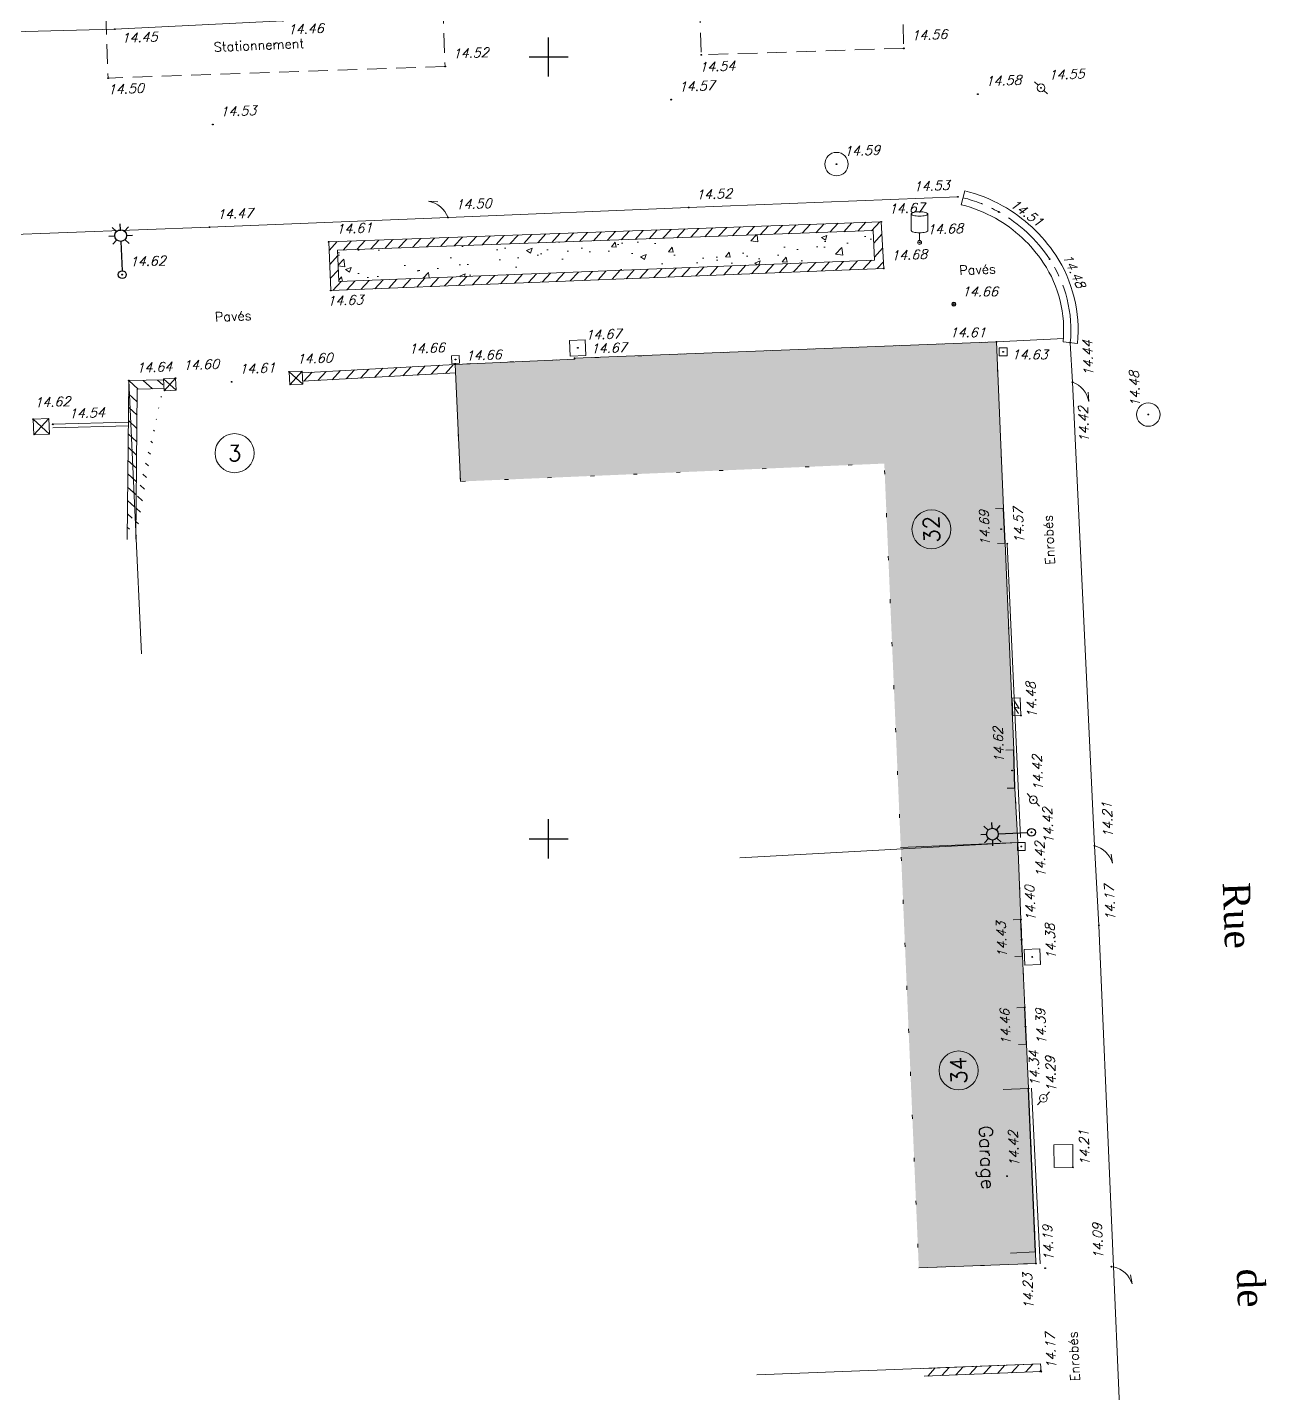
# Model space of a CAD drawing. Header units: metres. Extents: x 1373359 to 1376054, y 5226623 to 5228666.
# Drawn here: x 1375306.66 to 1375338.86, y 5226665.81 to 5226700.76 of the extents above; entities that cross this region are included whole.
import ezdxf
from ezdxf.enums import TextEntityAlignment as Align

# ---------------------------------------------------------------- set-up
doc = ezdxf.new("R2010")
doc.units = ezdxf.units.M
doc.header["$LTSCALE"] = 2
doc.header["$PDMODE"] = 32
doc.header["$PDSIZE"] = 0.02
for name, pattern in [('AXES2', [1.125, 0.75, -0.125, 0.125, -0.125]), ('INTERROMPU2', [0.375, 0.25, -0.125]), ('POINTILLE', [0.25, 0, -0.25])]:
    doc.linetypes.add(name, pattern=pattern)
doc.layers.get('0').update_dxf_attribs({"color": 6})
for name, color, linetype, lineweight in [('ASSEP_P_AFFCAR', 5, 'Continuous', 0), ('ASSEP_P_SENS', 5, 'Continuous', 0), ('ASSEU_P_AFFCAR', 124, 'Continuous', 9), ('ASSEU_P_AFFRON', 124, 'Continuous', 9), ('CAD_L_PARCELLE', 253, 'Continuous', 0), ('EAU_P_BCR', 4, 'Continuous', 9), ('ELEC_P_AFFREC', 1, 'Continuous', 9), ('EV_F_TEXNATSOL', 7, 'Continuous', 0), ('FDP_F_BATI', 7, 'Continuous', 9), ('FDP_F_TBATNOM', 7, 'Continuous', 9), ('FDP_F_TBATNUM', 7, 'Continuous', 9), ('FDP_L_BATI', 7, 'Continuous', 9), ('FDP_L_CLOTLEG', 7, 'Continuous', 9), ('FDP_L_HAIE', 3, 'Continuous', 9), ('FDP_L_MURPLEIN', 7, 'Continuous', 9), ('MOB_P_CORBEIL', 7, 'Continuous', 9), ('MOB_P_JARDINIE', 7, 'Continuous', 9), ('MOB_P_OBSBORNF', 7, 'Continuous', 9), ('SIGH _L_LIGNE', 7, 'INTERROMPU2', 9), ('TEL_P_AFFREC', 6, 'Continuous', 9), ('VOIE_F_TEXNOM', 7, 'Continuous', 0), ('VOIE_L_BORDREV', 252, 'Continuous', 0), ('VOIE_L_BORDURE', 7, 'Continuous', 9)]:
    doc.layers.add(name, color=color, linetype=linetype, lineweight=lineweight)
for name, color, linetype in [('ECLAI_P_SUPPE0', 6, 'Continuous'), ('FDP_P_SEUILPIE', 7, 'Continuous'), ('MEP_F_CARRO', 7, 'Continuous'), ('TopoAlt', 7, 'Continuous'), ('Topojis', 7, 'Continuous')]:
    doc.layers.add(name, color=color, linetype=linetype)
doc.styles.get("Standard").update_dxf_attribs({"font": 'romans.shx'})
doc.styles.add('TNR', font='TIMES.TTF', dxfattribs={"width": 0.999})
pattern_1 = [(47.573795383, (0, 0), (-0.187489304115, 0.171358573881), [])]

# ---------------------------------------------------------------- blocks, each defined once
blk = doc.blocks.new('Tcpoint')
at = {"color": 0}
blk.add_point((0, 0), dxfattribs=at)
at = {"layer": 'TopoAlt'}
blk.add_attdef('ALT', (0.2, 0.2), '', height=0.24, dxfattribs=at)
blk = doc.blocks.new('CB011')
at = {"color": 0, "flags": 128}
blk.add_lwpolyline([(0, 0, 0.263702), (-0.602, 0.237), (-0.374, 0.3)], format="xyb", dxfattribs=at)
blk = doc.blocks.new('u014')
at = {"color": 0}
blk.add_line((0, 0), (0, 0), dxfattribs=at)
blk.add_circle((0, 0), 0.3, dxfattribs=at)
blk = doc.blocks.new('a001')
at = {"color": 0}
for points in [[(0.160355, 0.160355), (0.070711, 0.070711)], [(-0.070711, -0.070711), (-0.160355, -0.160355)]]:
    blk.add_lwpolyline(points, dxfattribs=at)
blk.add_circle((0, 0), 0.1, dxfattribs=at)
blk = doc.blocks.new('CB001')
at = {"color": 0, "linetype": 'Continuous'}
for p, q in [((0, 1), (0, 0)), ((0, 1), (1, 1)), ((1, 1), (1, 0)), ((0, 0), (1, 0))]:
    blk.add_line(p, q, dxfattribs=at)
blk = doc.blocks.new('CB014')
at = {"color": 0}
blk.add_line((0, 0), (0, 0), dxfattribs=at)
blk.add_lwpolyline([(-0.2, -0.2), (-0.2, 0.2), (0.2, 0.2), (0.2, -0.2)], close=True, dxfattribs=at)
blk = doc.blocks.new('CB012')
at = {"color": 0}
blk.add_line((0, 0), (0, 0), dxfattribs=at)
blk.add_lwpolyline([(-0.1, -0.1), (-0.1, 0.1), (0.1, 0.1), (0.1, -0.1)], close=True, dxfattribs=at)
blk = doc.blocks.new('l009')
at = {"color": 0}
for points in [[(-0.212132, 1.212132), (-0.106066, 1.106066)], [(0, 1.15), (0, 1.3)], [(0.212132, 1.212132), (0.106066, 1.106066)], [(-0.3, 1), (-0.15, 1)], [(-0.106066, 0.893934), (-0.212132, 0.787868)], [(0, 0.85), (0, 0.85), (0, 0.1)], [(0.106066, 0.893934), (0.212132, 0.787868)], [(0.15, 1), (0.3, 1)]]:
    blk.add_lwpolyline(points, dxfattribs=at)
for centre, radius in [((0, 1), 0.15), ((0, 0), 0.1)]:
    blk.add_circle(centre, radius, dxfattribs=at)
blk = doc.blocks.new('e020')
at = {"color": 0, "linetype": 'Continuous'}
for p, q in [((0, 0.238611), (0, 0)), ((0.525, 0.238611), (0, 0.238611)), ((0, 0), (0.525, 0)), ((0.525, 0), (0.525, 0.238611))]:
    blk.add_line(p, q, dxfattribs=at)
blk.add_lwpolyline([(0.063739, 0.072973), (0.263674, 0.189273), (0.213166, 0.042878), (0.46514, 0.189449)], dxfattribs=at)
blk.add_solid([(0.408379, 0.188402), (0.46514, 0.189449), (0.43617, 0.140626)], dxfattribs=at)
blk = doc.blocks.new('CB020')
at = {"color": 0}
for p, q in [((-0.212, 0.729), (-0.212, 0.304)), ((0.212, 0.304), (0.212, 0.729)), ((0, 0.248), (0, 0.05))]:
    blk.add_line(p, q, dxfattribs=at)
blk.add_lwpolyline([(-0.212, 0.729, 0.254607), (-0.203, 0.712, 0.078184), (-0.15, 0.688, 0.037786), (-0.087, 0.677, 0.027603), (0, 0.672, 0.027603), (0.087, 0.677, 0.037786), (0.15, 0.688, 0.078184), (0.203, 0.712, 0.254607), (0.212, 0.729, 0.254607), (0.203, 0.745, 0.078184), (0.15, 0.769, 0.037786), (0.087, 0.781, 0.027603), (0, 0.785, 0.027603), (-0.087, 0.781, 0.037786), (-0.15, 0.769, 0.078184), (-0.203, 0.745, 0.254607)], format="xyb", close=True, dxfattribs=at)
blk.add_circle((0, 0), 0.05, dxfattribs=at)
for centre, radius, start, end in [((-0.192, 0.304), 0.0197, 180, 237.1376), ((-0.102, 0.445), 0.187, 237.1376, 255.0197), ((-0.041, 0.673), 0.423, 255.0197, 263.6754), ((0, 1.039), 0.792, 263.6754, 270), ((0, 1.039), 0.792, 270, 276.3246), ((0.041, 0.673), 0.423, 276.3246, 284.9803), ((0.102, 0.445), 0.187, 284.9803, 302.8624), ((0.192, 0.304), 0.0197, 302.8624, 0)]:
    blk.add_arc(centre, radius, start, end, dxfattribs=at)
blk = doc.blocks.new('CB022')
at = {"color": 0}
blk.add_lwpolyline([(0, 0.5, -1.000317), (0, -0.5, -1.000317), (0, 0.5), (0, -0.5)], format="xyb", dxfattribs=at)
blk.add_lwpolyline([(0.5, 0), (-0.5, 0)], dxfattribs=at)

msp = doc.modelspace()

# ---------------------------------------------------------------- hatches: boundary and pattern name
at = {"layer": 'FDP_F_BATI'}
msp.add_hatch(color=9, dxfattribs=at).paths.add_polyline_path([(1375317.743, 5226689.14), (1375317.611, 5226692.137), (1375320.669, 5226692.272), (1375320.668, 5226692.292), (1375331.461, 5226692.714), (1375331.64, 5226688.46), (1375331.685, 5226687.563), (1375331.904, 5226682.276), (1375331.936, 5226681.299), (1375332.007, 5226679.902), (1375332.09, 5226677.938), (1375332.13, 5226677.001), (1375332.185, 5226675.688), (1375332.23, 5226674.75), (1375332.281, 5226673.613), (1375332.463, 5226669.431), (1375332.473, 5226669.135), (1375329.475, 5226669.027), (1375328.592, 5226689.599)])
at = {"layer": 'FDP_L_HAIE'}
h = msp.add_hatch(dxfattribs=at)
h.set_pattern_fill('AR-CONC', color=256, scale=0.008, style=0)
h.set_pattern_definition([(50, (1375314.603, 5226694.2539), (1.45748, -0.12751), [0.1524, -1.6764]), (355, (1375314.603, 5226694.254), (-0.28194, 1.52845), [0.12192, -1.34112]), (100.451, (1375314.7244, 5226694.2433), (1.17554, 1.40093), [0.12952, -1.42472]), (46.184, (1375314.603, 5226694.6603), (2.16863, -0.33634), [0.2286, -2.5146]), (96.636, (1375314.7837, 5226694.6323), (1.89923, 1.9794), [0.19428, -2.13708]), (351.184, (1375314.603, 5226694.6603), (1.89924, 1.9794), [0.18288, -2.01168]), (21, (1375314.8061, 5226694.5587), (1.21292, -0.81812), [0.1524, -1.6764]), (326, (1375314.8061, 5226694.5587), (0.49442, 1.4735), [0.12192, -1.34112]), (71.451, (1375314.9072, 5226694.4906), (1.70733, 0.65538), [0.12952, -1.42472]), (37.5, (1375314.60295, 5226694.25394), (0.024709, 0.67644), [0, -1.324864, 0, -1.36144, 0, -1.3462]), (7.5, (1375314.60295, 5226694.25394), (0.534557, 0.801445), [0, -0.776224, 0, -1.294384, 0, -0.51308]), (327.5, (1375314.1498, 5226694.25394), (1.084725, -0.04583), [0, -0.508, 0, -1.58496, 0, -2.10312]), (317.5, (1375313.9466, 5226694.2539), (1.185033, 0.20341), [0, -0.6604, 0, -1.052576, 0, -1.49352])])
h.paths.add_polyline_path([(1375328.344, 5226694.803), (1375328.304, 5226695.557), (1375314.603, 5226695.057), (1375314.637, 5226694.254)])
at = {"layer": 'FDP_L_MURPLEIN'}
h = msp.add_hatch(dxfattribs=at)
h.set_pattern_fill('ANSI31', color=256, scale=0.08, style=0)
h.set_pattern_definition(pattern_1)
h.paths.add_polyline_path([(1375317.611, 5226692.137), (1375313.693, 5226691.923), (1375313.705, 5226691.703), (1375317.621, 5226691.918)])
h = msp.add_hatch(dxfattribs=at)
h.set_pattern_fill('ANSI31', color=256, scale=0.08, angle=90, style=0)
h.set_pattern_definition([(137.573795383, (0, 0), (-0.171358573881, -0.187489304115), [])])
edge = h.paths.add_edge_path()
edge.add_line((1375309.435, 5226687.662), (1375309.475, 5226691.504))
edge.add_line((1375309.475, 5226691.504), (1375310.151, 5226691.517))
edge.add_line((1375309.215, 5226687.656), (1375309.257, 5226691.72))
edge.add_line((1375309.257, 5226691.72), (1375310.147, 5226691.737))
h = msp.add_hatch(dxfattribs=at)
h.set_pattern_fill('ANSI31', color=256, scale=0.08, style=0)
h.set_pattern_definition(pattern_1)
edge = h.paths.add_edge_path()
edge.add_line((1375329.612, 5226666.253), (1375332.61, 5226666.37))
edge.add_line((1375332.61, 5226666.37), (1375332.593, 5226666.57))
edge.add_line((1375332.593, 5226666.57), (1375329.596, 5226666.453))
at = {"layer": 'MOB_P_JARDINIE'}
h = msp.add_hatch(dxfattribs=at)
h.set_pattern_fill('ANSI31', color=256, scale=0.08, style=0)
h.set_pattern_definition(pattern_1)
h.paths.add_polyline_path([(1375328.304, 5226695.557), (1375328.344, 5226694.803), (1375314.637, 5226694.254), (1375314.603, 5226695.057)], flags=16)
h.paths.add_polyline_path([(1375328.513, 5226695.785), (1375328.576, 5226694.592), (1375314.427, 5226694.025), (1375314.374, 5226695.269)])

# ---------------------------------------------------------------- linework, layer by layer
at = {"layer": 'CAD_L_PARCELLE', "flags": 128}
for points in [[(1375309.257, 5226691.72), (1375309.581, 5226684.728)], [(1375332.007, 5226679.902), (1375324.894, 5226679.512)], [(1375332.593, 5226666.57), (1375325.332, 5226666.291)]]:
    msp.add_lwpolyline(points, dxfattribs=at)
at = {"layer": 'FDP_F_BATI', "color": 255, "linetype": 'POINTILLE', "ltscale": 2, "flags": 128}
msp.add_lwpolyline([(1375317.743, 5226689.14), (1375317.611, 5226692.137), (1375320.669, 5226692.272), (1375320.668, 5226692.292), (1375331.461, 5226692.714), (1375331.64, 5226688.46), (1375331.685, 5226687.563), (1375331.904, 5226682.276), (1375331.936, 5226681.299), (1375332.007, 5226679.902), (1375332.09, 5226677.938), (1375332.13, 5226677.001), (1375332.185, 5226675.688), (1375332.23, 5226674.75), (1375332.281, 5226673.613), (1375332.463, 5226669.431), (1375332.473, 5226669.135), (1375329.475, 5226669.027), (1375328.592, 5226689.599)], close=True, dxfattribs=at)
at = {"layer": 'FDP_F_TBATNUM'}
for centre in [(1375311.965, 5226689.865), (1375329.799, 5226687.917), (1375330.494, 5226674.074)]:
    msp.add_circle(centre, 0.499, dxfattribs=at)
at = {"layer": 'FDP_L_BATI'}
for points in [[(1375331.44, 5226688.45), (1375331.64, 5226688.46), (1375331.461, 5226692.714), (1375320.668, 5226692.292), (1375320.669, 5226692.272), (1375317.611, 5226692.137), (1375317.743, 5226689.14)], [(1375331.704, 5226682.269), (1375331.904, 5226682.276), (1375331.685, 5226687.563), (1375331.486, 5226687.553)], [(1375332.007, 5226679.902), (1375331.936, 5226681.299), (1375331.736, 5226681.293)], [(1375331.89, 5226677.929), (1375332.09, 5226677.938), (1375332.007, 5226679.902), (1375329.01, 5226679.775)], [(1375331.985, 5226675.678), (1375332.185, 5226675.688), (1375332.13, 5226677.001), (1375331.93, 5226676.993)], [(1375331.637, 5226673.585), (1375332.281, 5226673.613), (1375332.23, 5226674.75), (1375332.03, 5226674.741)], [(1375329.475, 5226669.027), (1375332.473, 5226669.135), (1375332.463, 5226669.431), (1375331.819, 5226669.403)]]:
    msp.add_lwpolyline(points, dxfattribs=at)
at = {"layer": 'FDP_L_CLOTLEG', "flags": 128}
for points in [[(1375307.313, 5226690.604), (1375309.246, 5226690.656)], [(1375307.315, 5226690.515), (1375309.248, 5226690.566)]]:
    msp.add_lwpolyline(points, dxfattribs=at)
at = {"layer": 'FDP_L_MURPLEIN'}
for p, q in [((1375310.454, 5226691.784), (1375310.145, 5226691.767)), ((1375310.162, 5226691.458), (1375310.145, 5226691.767)), ((1375310.145, 5226691.767), (1375310.472, 5226691.475)), ((1375310.162, 5226691.458), (1375310.454, 5226691.784)), ((1375310.454, 5226691.784), (1375310.472, 5226691.475)), ((1375313.691, 5226691.963), (1375313.362, 5226691.945)), ((1375313.38, 5226691.615), (1375313.362, 5226691.945)), ((1375313.362, 5226691.945), (1375313.709, 5226691.634)), ((1375313.38, 5226691.615), (1375313.691, 5226691.963)), ((1375313.691, 5226691.963), (1375313.709, 5226691.634)), ((1375310.472, 5226691.475), (1375310.162, 5226691.458)), ((1375313.709, 5226691.634), (1375313.38, 5226691.615)), ((1375307.212, 5226690.75), (1375306.812, 5226690.737)), ((1375306.825, 5226690.337), (1375306.812, 5226690.737)), ((1375306.812, 5226690.737), (1375307.225, 5226690.351)), ((1375306.825, 5226690.337), (1375307.212, 5226690.75)), ((1375307.212, 5226690.75), (1375307.225, 5226690.351)), ((1375307.225, 5226690.351), (1375306.825, 5226690.337))]:
    msp.add_line(p, q, dxfattribs=at)
at = {"layer": 'FDP_L_MURPLEIN', "flags": 128}
msp.add_lwpolyline([(1375317.611, 5226692.137), (1375313.693, 5226691.923)], dxfattribs=at)
at = {"layer": 'FDP_L_MURPLEIN'}
for points in [[(1375317.623, 5226691.918), (1375313.705, 5226691.703)], [(1375309.215, 5226687.656), (1375309.257, 5226691.72), (1375310.147, 5226691.737)], [(1375309.435, 5226687.662), (1375309.475, 5226691.504), (1375310.151, 5226691.517)], [(1375329.612, 5226666.253), (1375332.61, 5226666.37), (1375332.593, 5226666.57), (1375329.596, 5226666.453)]]:
    msp.add_lwpolyline(points, dxfattribs=at)
at = {"layer": 'FDP_P_SEUILPIE', "flags": 128}
for points in [[(1375331.685, 5226687.563), (1375331.64, 5226688.46)], [(1375331.936, 5226681.299), (1375331.904, 5226682.276)], [(1375332.13, 5226677.001), (1375332.09, 5226677.938)], [(1375332.23, 5226674.75), (1375332.185, 5226675.688)], [(1375332.463, 5226669.431), (1375332.281, 5226673.613)]]:
    msp.add_lwpolyline(points, dxfattribs=at)
at = {"layer": 'MEP_F_CARRO'}
for p, q in [((1375320, 5226699.5), (1375320, 5226700.5)), ((1375319.5, 5226700), (1375320.5, 5226700)), ((1375320, 5226679.5), (1375320, 5226680.5)), ((1375319.5, 5226680), (1375320.5, 5226680))]:
    msp.add_line(p, q, dxfattribs=at)
at = {"layer": 'MOB_P_JARDINIE', "flags": 128}
for points in [[(1375328.513, 5226695.785), (1375328.576, 5226694.592), (1375314.427, 5226694.025), (1375314.374, 5226695.269)], [(1375328.304, 5226695.557), (1375328.344, 5226694.803), (1375314.637, 5226694.254), (1375314.603, 5226695.057)]]:
    msp.add_lwpolyline(points, close=True, dxfattribs=at)
at = {"layer": 'SIGH _L_LIGNE', "flags": 128}
for points in [[(1375329.091, 5226700.22), (1375323.909, 5226700.055), (1375323.849, 5226701.927), (1375329.031, 5226702.092)], [(1375317.353, 5226699.757), (1375308.728, 5226699.459), (1375308.661, 5226701.378), (1375317.287, 5226701.675)]]:
    msp.add_lwpolyline(points, close=True, dxfattribs=at)
at = {"layer": 'VOIE_L_BORDREV', "flags": 128}
for points in [[(1375333.184, 5226692.795), (1375331.461, 5226692.714)], [(1375332.081, 5226680.03), (1375331.74, 5226687.55)], [(1375332.577, 5226669.128), (1375332.356, 5226673.618)]]:
    msp.add_lwpolyline(points, dxfattribs=at)
at = {"layer": 'VOIE_L_BORDURE'}
msp.add_lwpolyline([(1375288.887, 5226699.974), (1375299.205, 5226700.422), (1375303.33, 5226700.565), (1375308.899, 5226700.713), (1375313.201, 5226700.922), (1375323.053, 5226701.404), (1375330.989, 5226701.645), (1375338.981, 5226702.011), (1375351.783, 5226702.548), (1375363.05, 5226703.048), (1375374.991, 5226703.526), (1375382.351, 5226703.817)], dxfattribs=at)
at = {"layer": 'VOIE_L_BORDURE', "flags": 128}
msp.add_lwpolyline([(1375289.008, 5226694.745), (1375299.126, 5226695.161), (1375302.229, 5226695.307), (1375311.323, 5226695.645), (1375317.427, 5226695.895), (1375323.584, 5226696.147), (1375330.475, 5226696.423)], dxfattribs=at)
msp.add_lwpolyline([(1375330.561, 5226696.219, -0.066425), (1375331.435, 5226695.873, -0.120191), (1375332.669, 5226694.727, -0.171998), (1375333.167, 5226692.709), (1375333.535, 5226692.673, 0.171998), (1375332.978, 5226694.93, 0.120191), (1375331.616, 5226696.196, 0.066425), (1375330.65, 5226696.578)], format="xyb", close=True, dxfattribs=at)
at = {"layer": 'VOIE_L_BORDURE', "linetype": 'AXES2', "flags": 128}
msp.add_lwpolyline([(1375333.351, 5226692.691, 0.171998), (1375332.823, 5226694.828, 0.120191), (1375331.525, 5226696.035, 0.066425), (1375330.606, 5226696.399)], format="xyb", dxfattribs=at)
at = {"layer": 'VOIE_L_BORDURE', "flags": 128}
msp.add_lwpolyline([(1375335.283, 5226629.518, 0.046536), (1375336.681, 5226631.649, 0.057282), (1375337.54, 5226633.69, 0.096192), (1375337.844, 5226635.636), (1375335.964, 5226636.838), (1375335.919, 5226637.253), (1375335.669, 5226643.343), (1375335.365, 5226649.722), (1375334.742, 5226663.692), (1375334.681, 5226663.901), (1375334.086, 5226677.786), (1375333.967, 5226679.824), (1375333.408, 5226691.684), (1375333.351, 5226692.691)], format="xyb", dxfattribs=at)

# ---------------------------------------------------------------- block references
at = {"layer": 'ASSEP_P_AFFCAR', "yscale": -1}
for p in [(1375331.635, 5226692.458), (1375332.098, 5226679.802)]:
    msp.add_blockref('CB012', p, dxfattribs=at)
at = {"layer": 'ASSEP_P_AFFCAR', "yscale": -0.9999999999977532, "rotation": 2.30462397090405}
msp.add_blockref('CB012', (1375317.62, 5226692.262), dxfattribs=at)
at = {"layer": 'ASSEP_P_SENS', "xscale": -1, "yscale": -0.9999999991214727, "rotation": 161.6818457446969}
msp.add_blockref('CB011', (1375317.427, 5226695.895), dxfattribs=at)
at = {"layer": 'ASSEP_P_SENS'}
for p, yscale, rotation in [((1375333.408, 5226691.684), -1.000000000180232, 108.4537308523441), ((1375333.967, 5226679.824), -0.9999999999926924, 114.5797794140437), ((1375334.46, 5226669.054), -0.9999999999523705, 115.6479494020419)]:
    msp.add_blockref('CB011', p, dxfattribs=dict(at, yscale=yscale, rotation=rotation))
at = {"layer": 'ASSEU_P_AFFCAR'}
for p, yscale, rotation in [((1375320.747, 5226692.558), -0.9999999999977532, 2.30462397090405), ((1375332.38, 5226676.977), -0.999999999965183, 92.66050763526754)]:
    msp.add_blockref('CB014', p, dxfattribs=dict(at, yscale=yscale, rotation=rotation))
at = {"layer": 'ASSEU_P_AFFRON', "yscale": -1}
for p in [(1375327.369, 5226697.259), (1375335.348, 5226690.852)]:
    msp.add_blockref('u014', p, dxfattribs=at)
at = {"layer": 'EAU_P_BCR'}
for p, yscale, rotation in [((1375332.601, 5226699.21), -0.9999999999977532, 2.30462397090405), ((1375332.663, 5226673.361), -0.999999999965183, 92.66050763526754)]:
    msp.add_blockref('a001', p, dxfattribs=dict(at, yscale=yscale, rotation=rotation))
at = {"layer": 'EAU_P_BCR', "yscale": -1}
msp.add_blockref('a001', (1375332.405, 5226680.997), dxfattribs=at)
at = {"layer": 'ECLAI_P_SUPPE0'}
for p, rotation in [((1375309.09, 5226694.432), 2.30462397090405), ((1375332.358, 5226680.166), 92.66050763526754)]:
    msp.add_blockref('l009', p, dxfattribs=dict(at, rotation=rotation))
at = {"layer": 'ELEC_P_AFFREC', "xscale": 0.8638056299391298, "yscale": 0.863805630011484, "zscale": 0.8638056299690788, "rotation": 92.50583740120194}
msp.add_blockref('e020', (1375332.089, 5226683.155), dxfattribs=at)
at = {"layer": 'MOB_P_CORBEIL'}
msp.add_blockref('CB020', (1375329.494, 5226695.255), dxfattribs=at)
at = {"layer": 'MOB_P_OBSBORNF', "xscale": 0.1, "yscale": -0.1}
msp.add_blockref('CB022', (1375330.373, 5226693.679), dxfattribs=at)
at = {"layer": 'TEL_P_AFFREC', "xscale": 0.583527771804527, "yscale": 0.484927327296126, "rotation": 90.74570025675828}
msp.add_blockref('CB001', (1375333.42, 5226671.597), dxfattribs=at)
at = {"layer": 'Topojis'}
ref = msp.add_blockref('Tcpoint', (1375313.201, 5226700.922), dxfattribs=dict(at, rotation=2.30462397090405))
ref.add_attrib('ALT', '14.46', (1375313.323, 5226700.581), dxfattribs={"layer": 'TopoAlt', "height": 0.24, "rotation": 2.3046, "oblique": 18})
ref = msp.add_blockref('Tcpoint', (1375308.899, 5226700.713), dxfattribs=dict(at, rotation=2.30462397090405))
ref.add_attrib('ALT', '14.45', (1375309.069, 5226700.362), dxfattribs={"layer": 'TopoAlt', "height": 0.24, "rotation": 2.3046, "oblique": 18})
ref = msp.add_blockref('Tcpoint', (1375329.091, 5226700.22), dxfattribs=dict(at, rotation=2.30462397090405))
ref.add_attrib('ALT', '14.56', (1375329.282, 5226700.428), dxfattribs={"layer": 'TopoAlt', "height": 0.24, "rotation": 2.3046, "oblique": 18})
ref = msp.add_blockref('Tcpoint', (1375317.353, 5226699.757), dxfattribs=dict(at, rotation=2.30462397090405))
ref.add_attrib('ALT', '14.52', (1375317.545, 5226699.964), dxfattribs={"layer": 'TopoAlt', "height": 0.24, "rotation": 2.3046, "oblique": 18})
ref = msp.add_blockref('Tcpoint', (1375323.909, 5226700.055), dxfattribs=dict(at, rotation=2.30462397090405))
ref.add_attrib('ALT', '14.54', (1375323.855, 5226699.621), dxfattribs={"layer": 'TopoAlt', "height": 0.24, "rotation": 2.3046, "oblique": 18})
ref = msp.add_blockref('Tcpoint', (1375308.728, 5226699.459), dxfattribs=dict(at, rotation=2.30462397090405))
ref.add_attrib('ALT', '14.50', (1375308.72, 5226699.047), dxfattribs={"layer": 'TopoAlt', "height": 0.24, "rotation": 2.3046, "oblique": 18})
ref = msp.add_blockref('Tcpoint', (1375330.988, 5226699.05), dxfattribs=dict(at, rotation=2.30462397090405))
ref.add_attrib('ALT', '14.58', (1375331.18, 5226699.258), dxfattribs={"layer": 'TopoAlt', "height": 0.24, "rotation": 2.3046, "oblique": 18})
ref = msp.add_blockref('Tcpoint', (1375332.601, 5226699.21), dxfattribs=dict(at, rotation=2.30462397090405))
ref.add_attrib('ALT', '14.55', (1375332.793, 5226699.417), dxfattribs={"layer": 'TopoAlt', "height": 0.24, "rotation": 2.3046, "oblique": 18})
ref = msp.add_blockref('Tcpoint', (1375323.139, 5226698.908), dxfattribs=dict(at, rotation=2.30462397090405))
ref.add_attrib('ALT', '14.57', (1375323.33, 5226699.116), dxfattribs={"layer": 'TopoAlt', "height": 0.24, "rotation": 2.3046, "oblique": 18})
ref = msp.add_blockref('Tcpoint', (1375311.406, 5226698.271), dxfattribs=dict(at, rotation=2.30462397090405))
ref.add_attrib('ALT', '14.53', (1375311.598, 5226698.479), dxfattribs={"layer": 'TopoAlt', "height": 0.24, "rotation": 2.3046, "oblique": 18})
ref = msp.add_blockref('Tcpoint', (1375327.369, 5226697.259), dxfattribs=dict(at, rotation=2.30462397090405))
ref.add_attrib('ALT', '14.59', (1375327.561, 5226697.467), dxfattribs={"layer": 'TopoAlt', "height": 0.24, "rotation": 2.3046, "oblique": 18})
ref = msp.add_blockref('Tcpoint', (1375330.475, 5226696.423), dxfattribs=dict(at, rotation=2.298528305285155))
ref.add_attrib('ALT', '14.53', (1375329.341, 5226696.566), dxfattribs={"layer": 'TopoAlt', "height": 0.24, "rotation": 2.2985, "oblique": 18})
ref = msp.add_blockref('Tcpoint', (1375317.427, 5226695.895), dxfattribs=dict(at, rotation=2.30462397090405))
ref.add_attrib('ALT', '14.50', (1375317.619, 5226696.103), dxfattribs={"layer": 'TopoAlt', "height": 0.24, "rotation": 2.3046, "oblique": 18})
ref = msp.add_blockref('Tcpoint', (1375323.584, 5226696.147), dxfattribs=dict(at, rotation=2.30462397090405))
ref.add_attrib('ALT', '14.52', (1375323.775, 5226696.355), dxfattribs={"layer": 'TopoAlt', "height": 0.24, "rotation": 2.3046, "oblique": 18})
ref = msp.add_blockref('Tcpoint', (1375311.323, 5226695.645), dxfattribs=dict(at, rotation=2.262450134429267))
ref.add_attrib('ALT', '14.47', (1375311.515, 5226695.852), dxfattribs={"layer": 'TopoAlt', "height": 0.24, "rotation": 2.2625, "oblique": 18})
ref = msp.add_blockref('Tcpoint', (1375328.513, 5226695.785), dxfattribs=dict(at, rotation=2.298528305285155))
ref.add_attrib('ALT', '14.67', (1375328.705, 5226695.993), dxfattribs={"layer": 'TopoAlt', "height": 0.24, "rotation": 2.2985, "oblique": 18})
ref = msp.add_blockref('Tcpoint', (1375331.525, 5226696.035), dxfattribs=dict(at, rotation=323.946483210406))
ref.add_attrib('ALT', '14.51', (1375331.787, 5226696.192), dxfattribs={"layer": 'TopoAlt', "height": 0.24, "rotation": 323.9465, "oblique": 18})
ref = msp.add_blockref('Tcpoint', (1375314.374, 5226695.269), dxfattribs=dict(at, rotation=2.30462397090405))
ref.add_attrib('ALT', '14.61', (1375314.566, 5226695.477), dxfattribs={"layer": 'TopoAlt', "height": 0.24, "rotation": 2.3046, "oblique": 18})
ref = msp.add_blockref('Tcpoint', (1375329.494, 5226695.255), dxfattribs=dict(at, rotation=2.298528305285155))
ref.add_attrib('ALT', '14.68', (1375329.686, 5226695.463), dxfattribs={"layer": 'TopoAlt', "height": 0.24, "rotation": 2.2985, "oblique": 18})
ref = msp.add_blockref('Tcpoint', (1375309.09, 5226694.432), dxfattribs=dict(at, rotation=2.262450134429267))
ref.add_attrib('ALT', '14.62', (1375309.282, 5226694.64), dxfattribs={"layer": 'TopoAlt', "height": 0.24, "rotation": 2.2625, "oblique": 18})
ref = msp.add_blockref('Tcpoint', (1375328.576, 5226694.592), dxfattribs=dict(at, rotation=2.298528305285155))
ref.add_attrib('ALT', '14.68', (1375328.768, 5226694.8), dxfattribs={"layer": 'TopoAlt', "height": 0.24, "rotation": 2.2985, "oblique": 18})
ref = msp.add_blockref('Tcpoint', (1375332.823, 5226694.828), dxfattribs=dict(at, rotation=294.881402474891))
ref.add_attrib('ALT', '14.48', (1375333.143, 5226694.904), dxfattribs={"layer": 'TopoAlt', "height": 0.24, "rotation": 294.8814, "oblique": 18})
ref = msp.add_blockref('Tcpoint', (1375314.427, 5226694.025), dxfattribs=dict(at, rotation=2.30462397090405))
ref.add_attrib('ALT', '14.63', (1375314.336, 5226693.637), dxfattribs={"layer": 'TopoAlt', "height": 0.24, "rotation": 2.3046, "oblique": 18})
ref = msp.add_blockref('Tcpoint', (1375330.373, 5226693.679), dxfattribs=at)
ref.add_attrib('ALT', '14.66', (1375330.573, 5226693.879), dxfattribs={"layer": 'TopoAlt', "height": 0.24, "oblique": 18})
ref = msp.add_blockref('Tcpoint', (1375320.747, 5226692.558), dxfattribs=dict(at, rotation=2.30462397090405))
ref.add_attrib('ALT', '14.67', (1375320.939, 5226692.766), dxfattribs={"layer": 'TopoAlt', "height": 0.24, "rotation": 2.3046, "oblique": 18})
ref = msp.add_blockref('Tcpoint', (1375331.461, 5226692.714), dxfattribs=at)
ref.add_attrib('ALT', '14.61', (1375330.26, 5226692.835), dxfattribs={"layer": 'TopoAlt', "height": 0.24, "oblique": 18})
ref = msp.add_blockref('Tcpoint', (1375317.62, 5226692.262), dxfattribs=dict(at, rotation=2.30462397090405))
ref.add_attrib('ALT', '14.66', (1375316.423, 5226692.413), dxfattribs={"layer": 'TopoAlt', "height": 0.24, "rotation": 2.3046, "oblique": 18})
ref = msp.add_blockref('Tcpoint', (1375317.611, 5226692.137), dxfattribs=dict(at, rotation=2.30462397090405))
ref.add_attrib('ALT', '14.66', (1375317.877, 5226692.235), dxfattribs={"layer": 'TopoAlt', "height": 0.24, "rotation": 2.3046, "oblique": 18})
ref = msp.add_blockref('Tcpoint', (1375320.668, 5226692.292), dxfattribs=dict(at, rotation=2.30462397090405))
ref.add_attrib('ALT', '14.67', (1375321.079, 5226692.416), dxfattribs={"layer": 'TopoAlt', "height": 0.24, "rotation": 2.3046, "oblique": 18})
ref = msp.add_blockref('Tcpoint', (1375331.635, 5226692.458), dxfattribs=at)
ref.add_attrib('ALT', '14.63', (1375331.845, 5226692.266), dxfattribs={"layer": 'TopoAlt', "height": 0.24, "oblique": 18})
ref = msp.add_blockref('Tcpoint', (1375333.351, 5226692.691), dxfattribs=dict(at, rotation=92.45557541166842))
ref.add_attrib('ALT', '14.44', (1375333.945, 5226691.831), dxfattribs={"layer": 'TopoAlt', "height": 0.24, "rotation": 92.4556, "oblique": 18})
ref = msp.add_blockref('Tcpoint', (1375309.257, 5226691.72), dxfattribs=dict(at, rotation=2.262450134429267))
ref.add_attrib('ALT', '14.64', (1375309.449, 5226691.928), dxfattribs={"layer": 'TopoAlt', "height": 0.24, "rotation": 2.2625, "oblique": 18})
ref = msp.add_blockref('Tcpoint', (1375310.454, 5226691.784), dxfattribs=dict(at, rotation=2.262450134429267))
ref.add_attrib('ALT', '14.60', (1375310.646, 5226691.992), dxfattribs={"layer": 'TopoAlt', "height": 0.24, "rotation": 2.2625, "oblique": 18})
ref = msp.add_blockref('Tcpoint', (1375311.89, 5226691.689), dxfattribs=dict(at, rotation=2.262450134429267))
ref.add_attrib('ALT', '14.61', (1375312.082, 5226691.896), dxfattribs={"layer": 'TopoAlt', "height": 0.24, "rotation": 2.2625, "oblique": 18})
ref = msp.add_blockref('Tcpoint', (1375313.362, 5226691.945), dxfattribs=dict(at, rotation=2.262450134429267))
ref.add_attrib('ALT', '14.60', (1375313.554, 5226692.153), dxfattribs={"layer": 'TopoAlt', "height": 0.24, "rotation": 2.2625, "oblique": 18})
ref = msp.add_blockref('Tcpoint', (1375335.348, 5226690.852), dxfattribs=dict(at, rotation=92.45557541166842))
ref.add_attrib('ALT', '14.48', (1375335.14, 5226691.044), dxfattribs={"layer": 'TopoAlt', "height": 0.24, "rotation": 92.4556, "oblique": 18})
ref = msp.add_blockref('Tcpoint', (1375333.408, 5226691.684), dxfattribs=dict(at, rotation=92.45557541166842))
ref.add_attrib('ALT', '14.42', (1375333.835, 5226690.136), dxfattribs={"layer": 'TopoAlt', "height": 0.24, "rotation": 92.4556, "oblique": 18})
ref = msp.add_blockref('Tcpoint', (1375306.812, 5226690.737), dxfattribs=dict(at, rotation=2.262450134429267))
ref.add_attrib('ALT', '14.62', (1375306.84, 5226691.04), dxfattribs={"layer": 'TopoAlt', "height": 0.24, "rotation": 2.2625, "oblique": 18})
ref = msp.add_blockref('Tcpoint', (1375307.313, 5226690.604), dxfattribs=dict(at, rotation=2.262450134429267))
ref.add_attrib('ALT', '14.54', (1375307.722, 5226690.755), dxfattribs={"layer": 'TopoAlt', "height": 0.24, "rotation": 2.2625, "oblique": 18})
ref = msp.add_blockref('Tcpoint', (1375331.582, 5226687.921), dxfattribs=dict(at, rotation=92.66050763526754))
ref.add_attrib('ALT', '14.69', (1375331.3, 5226687.486), dxfattribs={"layer": 'TopoAlt', "height": 0.24, "rotation": 92.6605, "oblique": 18})
ref = msp.add_blockref('Tcpoint', (1375331.74, 5226687.55), dxfattribs=dict(at, rotation=92.66050763526754))
ref.add_attrib('ALT', '14.57', (1375332.173, 5226687.55), dxfattribs={"layer": 'TopoAlt', "height": 0.24, "rotation": 92.6605, "oblique": 18})
ref = msp.add_blockref('Tcpoint', (1375332.089, 5226683.155), dxfattribs=dict(at, rotation=92.66050763526754))
ref.add_attrib('ALT', '14.48', (1375332.497, 5226683.088), dxfattribs={"layer": 'TopoAlt', "height": 0.24, "rotation": 92.6605, "oblique": 18})
ref = msp.add_blockref('Tcpoint', (1375331.865, 5226681.748), dxfattribs=dict(at, rotation=92.66050763526754))
ref.add_attrib('ALT', '14.62', (1375331.656, 5226681.938), dxfattribs={"layer": 'TopoAlt', "height": 0.24, "rotation": 92.6605, "oblique": 18})
ref = msp.add_blockref('Tcpoint', (1375332.405, 5226680.997), dxfattribs=dict(at, rotation=92.66050763526754))
ref.add_attrib('ALT', '14.42', (1375332.657, 5226681.224), dxfattribs={"layer": 'TopoAlt', "height": 0.24, "rotation": 92.6605, "oblique": 18})
ref = msp.add_blockref('Tcpoint', (1375333.967, 5226679.824), dxfattribs=dict(at, rotation=92.66050763526754))
ref.add_attrib('ALT', '14.21', (1375334.445, 5226680.021), dxfattribs={"layer": 'TopoAlt', "height": 0.24, "rotation": 92.6605, "oblique": 18})
ref = msp.add_blockref('Tcpoint', (1375332.358, 5226680.166), dxfattribs=dict(at, rotation=92.66050763526754))
ref.add_attrib('ALT', '14.42', (1375332.925, 5226679.877), dxfattribs={"layer": 'TopoAlt', "height": 0.24, "rotation": 92.6605, "oblique": 18})
ref = msp.add_blockref('Tcpoint', (1375332.098, 5226679.802), dxfattribs=dict(at, rotation=92.66050763526754))
ref.add_attrib('ALT', '14.42', (1375332.724, 5226679.009), dxfattribs={"layer": 'TopoAlt', "height": 0.24, "rotation": 92.6605, "oblique": 18})
ref = msp.add_blockref('Tcpoint', (1375332.09, 5226677.938), dxfattribs=dict(at, rotation=92.66050763526754))
ref.add_attrib('ALT', '14.40', (1375332.468, 5226677.886), dxfattribs={"layer": 'TopoAlt', "height": 0.24, "rotation": 92.6605, "oblique": 18})
ref = msp.add_blockref('Tcpoint', (1375334.086, 5226677.786), dxfattribs=dict(at, rotation=92.66050763526754))
ref.add_attrib('ALT', '14.17', (1375334.505, 5226677.897), dxfattribs={"layer": 'TopoAlt', "height": 0.24, "rotation": 92.6605, "oblique": 18})
ref = msp.add_blockref('Tcpoint', (1375332.101, 5226677.414), dxfattribs=dict(at, rotation=92.66050763526754))
ref.add_attrib('ALT', '14.43', (1375331.736, 5226676.957), dxfattribs={"layer": 'TopoAlt', "height": 0.24, "rotation": 92.6605, "oblique": 18})
ref = msp.add_blockref('Tcpoint', (1375332.38, 5226676.977), dxfattribs=dict(at, rotation=92.66050763526754))
ref.add_attrib('ALT', '14.38', (1375332.988, 5226676.908), dxfattribs={"layer": 'TopoAlt', "height": 0.24, "rotation": 92.6605, "oblique": 18})
ref = msp.add_blockref('Tcpoint', (1375332.185, 5226675.688), dxfattribs=dict(at, rotation=92.66050763526754))
ref.add_attrib('ALT', '14.39', (1375332.743, 5226674.735), dxfattribs={"layer": 'TopoAlt', "height": 0.24, "rotation": 92.6605, "oblique": 18})
ref = msp.add_blockref('Tcpoint', (1375332.208, 5226675.194), dxfattribs=dict(at, rotation=92.66050763526754))
ref.add_attrib('ALT', '14.46', (1375331.83, 5226674.723), dxfattribs={"layer": 'TopoAlt', "height": 0.24, "rotation": 92.6605, "oblique": 18})
ref = msp.add_blockref('Tcpoint', (1375332.281, 5226673.613), dxfattribs=dict(at, rotation=92.66050763526754))
ref.add_attrib('ALT', '14.34', (1375332.573, 5226673.661), dxfattribs={"layer": 'TopoAlt', "height": 0.24, "rotation": 92.6605, "oblique": 18})
ref = msp.add_blockref('Tcpoint', (1375332.663, 5226673.361), dxfattribs=dict(at, rotation=92.66050763526754))
ref.add_attrib('ALT', '14.29', (1375332.994, 5226673.518), dxfattribs={"layer": 'TopoAlt', "height": 0.24, "rotation": 92.6605, "oblique": 18})
ref = msp.add_blockref('Tcpoint', (1375331.733, 5226671.371), dxfattribs=dict(at, rotation=92.66050763526754))
ref.add_attrib('ALT', '14.42', (1375332.046, 5226671.609), dxfattribs={"layer": 'TopoAlt', "height": 0.24, "rotation": 92.6605, "oblique": 18})
ref = msp.add_blockref('Tcpoint', (1375333.42, 5226671.597), dxfattribs=dict(at, rotation=92.66050763526754))
ref.add_attrib('ALT', '14.21', (1375333.852, 5226671.634), dxfattribs={"layer": 'TopoAlt', "height": 0.24, "rotation": 92.6605, "oblique": 18})
ref = msp.add_blockref('Tcpoint', (1375332.706, 5226669.018), dxfattribs=dict(at, rotation=92.66050763526754))
ref.add_attrib('ALT', '14.19', (1375332.925, 5226669.198), dxfattribs={"layer": 'TopoAlt', "height": 0.24, "rotation": 92.6605, "oblique": 18})
ref = msp.add_blockref('Tcpoint', (1375334.407, 5226669.054), dxfattribs=dict(at, rotation=92.66050763526754))
ref.add_attrib('ALT', '14.09', (1375334.198, 5226669.245), dxfattribs={"layer": 'TopoAlt', "height": 0.24, "rotation": 92.6605, "oblique": 18})
ref = msp.add_blockref('Tcpoint', (1375332.473, 5226669.135), dxfattribs=dict(at, rotation=92.66050763526754))
ref.add_attrib('ALT', '14.23', (1375332.413, 5226667.962), dxfattribs={"layer": 'TopoAlt', "height": 0.24, "rotation": 92.6605, "oblique": 18})
ref = msp.add_blockref('Tcpoint', (1375332.61, 5226666.37), dxfattribs=dict(at, rotation=92.66050763526754))
ref.add_attrib('ALT', '14.17', (1375332.993, 5226666.436), dxfattribs={"layer": 'TopoAlt', "height": 0.24, "rotation": 92.6605, "oblique": 18})

# ---------------------------------------------------------------- texts
at = {"layer": 'EV_F_TEXNATSOL'}
for s, rotation, p in [('Stationnement', 2.4328, (1375311.438, 5226700.133, -14.421)), ('Pavés', 2.4328, (1375330.515, 5226694.422, -14.421)), ('Pavés', 2.4328, (1375311.466, 5226693.23, -14.421)), ('Enrobés', 92.8548, (1375332.957, 5226687.015, -14.421)), ('Enrobés', 92.8548, (1375333.597, 5226666.127, -14.421))]:
    msp.add_text(s, height=0.24, rotation=rotation, dxfattribs=at).set_placement(p)
at = {"layer": 'FDP_F_TBATNOM'}
msp.add_text('Garage', height=0.35, rotation=272.4849, dxfattribs=at).set_placement((1375331.01, 5226672.658, -14.421))
at = {"layer": 'FDP_F_TBATNUM'}
for s, rotation, p in [('3', 2.3569, (1375311.965, 5226689.865)), ('32', 92.9253, (1375329.799, 5226687.917)), ('34', 92.9253, (1375330.494, 5226674.074))]:
    msp.add_text(s, height=0.406, rotation=rotation, dxfattribs=at).set_placement(p, align=Align.MIDDLE_CENTER)
at = {"layer": 'VOIE_F_TEXNOM', "style": 'TNR', "width": 0.999}
msp.add_text('Rue                               de                               Montréal', height=0.7, rotation=272.0745, dxfattribs=at).set_placement((1375337.251, 5226678.877))

doc.saveas('drawing.dxf')
